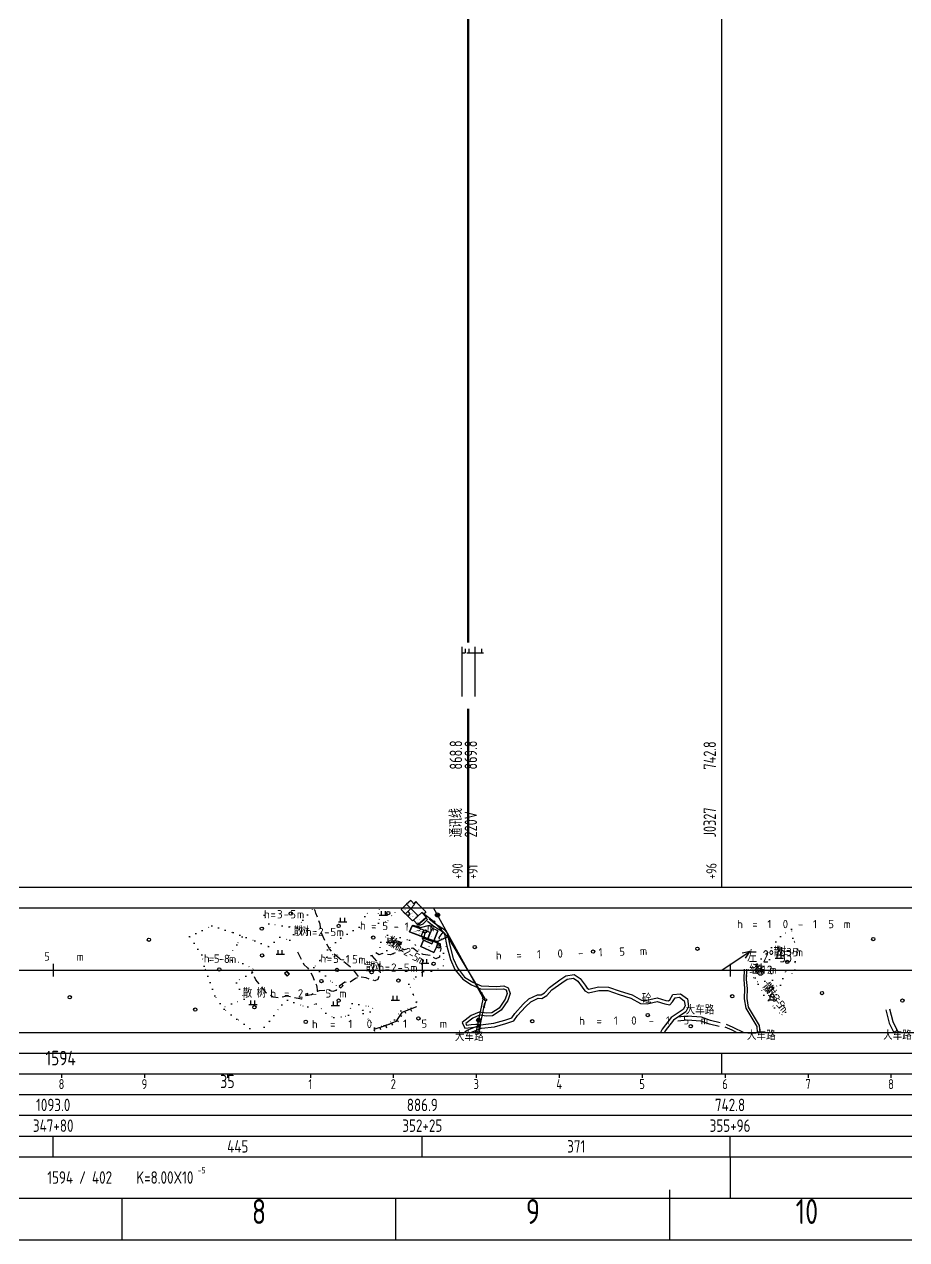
# Model space of a CAD drawing. Header units: millimetres. Extents: x 6482 to 7719, y 775 to 2743.
# Drawn here: x 6951 to 7163.8, y 775 to 1068.1 of the extents above; entities that cross this region are included whole.
import ezdxf
from ezdxf.enums import TextEntityAlignment as Align

# ---------------------------------------------------------------- set-up
doc = ezdxf.new("R2010")
doc.units = ezdxf.units.MM
doc.header["$LTSCALE"] = 5
doc.linetypes.add('DOT', pattern=[6.35, 0, -6.35])
for name, color, linetype in [('1', 3, 'Continuous'), ('4', 1, 'Continuous'), ('5', 2, 'Continuous'), ('JMD', 6, 'Continuous'), ('交叉跨越注记', 3, 'Continuous'), ('图框', 1, 'Continuous'), ('地物-交叉跨越', 6, 'Continuous'), ('地物-地类界', 5, 'Continuous'), ('地物-地貌', 58, 'Continuous'), ('地物-植被', 84, 'Continuous'), ('地物-水系', 5, 'Continuous'), ('地物-注记', 1, 'Continuous'), ('地物-道路', 1, 'Continuous'), ('待测房屋', 170, 'Continuous'), ('房屋', 1, 'Continuous'), ('标注', 3, 'Continuous')]:
    doc.layers.add(name, color=color, linetype=linetype)
doc.styles.add('HZ', font='tssdeng.shx', dxfattribs={"width": 0.8, "bigfont": 'tssdchn.shx'})
doc.styles.get("Standard").update_dxf_attribs({"font": 'tssdeng.shx', "width": 0.8, "bigfont": 'tssdchn.shx'})

# ---------------------------------------------------------------- blocks, each defined once
blk = doc.blocks.new('k9371')
at = {"layer": '地物-植被'}
blk.add_circle((0, 0), 0.4, dxfattribs=at)
blk = doc.blocks.new('716584680')
at = {"layer": '地物-道路'}
for p, q in [((7051.92, 849.19), (7051.01, 847.88)), ((7051.01, 847.88), (7051.08, 847.48)), ((7036.56, 843.72), (7035.8, 844.17)), ((7040.46, 844.2), (7039.3, 843.68)), ((7042.07, 844.82), (7041.38, 844.57)), ((7043.31, 845.1), (7042.07, 844.82)), ((7044.72, 845.27), (7044.3, 845.23)), ((7045.77, 844.51), (7044.72, 845.27)), ((7046.02, 844.39), (7045.77, 844.51)), ((7051.24, 846.5), (7051.45, 845.18)), ((7051.45, 845.18), (7051.34, 844.52)), ((7035, 843.64), (7034.79, 843.49)), ((7034.79, 843.49), (7035.94, 842.17)), ((7036.42, 841.33), (7036.85, 839.38)), ((7037.34, 844.05), (7036.56, 843.72)), ((7037.6, 843.98), (7037.34, 844.05)), ((7039.3, 843.68), (7038.57, 843.74)), ((7047.21, 843.81), (7046.92, 843.95)), ((7048.87, 843.56), (7047.21, 843.81)), ((7050.25, 842.71), (7049.73, 843.09)), ((7051.11, 843.17), (7050.25, 842.71)), ((7051.17, 843.54), (7051.11, 843.17)), ((7006.17, 839.3), (7006.01, 839.69)), ((7006.85, 837.65), (7006.55, 838.37)), ((7033.45, 838.15), (7032.24, 838.35)), ((7036.55, 838.44), (7036.27, 837.71)), ((7007.63, 836.72), (7006.85, 837.65)), ((7008.56, 835.6), (7008.27, 835.95)), ((7009.36, 834.55), (7008.56, 835.6)), ((7028.33, 837.08), (7026.94, 836.14)), ((7028.65, 837.05), (7028.33, 837.08)), ((7030.89, 837.97), (7029.62, 837.07)), ((7031.29, 838.14), (7030.89, 837.97)), ((7034.17, 837.87), (7033.45, 838.15)), ((7035.58, 837.43), (7035.12, 837.56)), ((7036.27, 837.71), (7035.58, 837.43)), ((7009.55, 834.43), (7009.36, 834.55)), ((7011.01, 833.47), (7010.39, 833.88)), ((7012.26, 833.31), (7011.01, 833.47)), ((7014.36, 833.72), (7013.24, 833.45)), ((7015.19, 833.55), (7014.36, 833.72)), ((7017.85, 832.99), (7016.17, 833.34)), ((7018.05, 833.18), (7017.85, 832.99)), ((7020.31, 834.02), (7018.82, 833.78)), ((7020.71, 834.3), (7020.31, 834.02)), ((7022.13, 835), (7021.56, 834.83)), ((7023.53, 835.1), (7022.13, 835)), ((7025.39, 834.87), (7024.52, 835.13)), ((7026.14, 835.11), (7025.39, 834.87)), ((7026.33, 835.35), (7026.14, 835.11))]:
    blk.add_line(p, q, dxfattribs=at)
blk = doc.blocks.new('716584681')
at = {"layer": '地物-道路'}
for p, q in [((7016.91, 844.4), (7017.81, 842.62)), ((7018.26, 841.73), (7018.43, 841.4)), ((7018.43, 841.4), (7019.35, 840.59)), ((7019.35, 840.59), (7019.57, 840.24)), ((7020.09, 839.39), (7020.56, 838.64)), ((7020.56, 838.64), (7020.89, 837.58)), ((7020.89, 837.58), (7020.89, 837.57)), ((7021.35, 836.69), (7021.52, 836.35)), ((7021.52, 836.35), (7021.72, 834.8))]:
    blk.add_line(p, q, dxfattribs=at)
blk = doc.blocks.new('716584782')
at = {"layer": '地物-道路'}
for p, q in [((7021.15, 854.37), (7020.94, 854.64)), ((7021.36, 853.75), (7021.15, 854.37)), ((7021.72, 852.82), (7021.36, 853.75)), ((7022.37, 851.13), (7022.08, 851.88)), ((7022.45, 850.4), (7022.37, 851.13)), ((7022.53, 849.95), (7022.45, 850.4)), ((7022.76, 848.74), (7022.71, 848.97)), ((7023.48, 847.13), (7022.76, 848.74)), ((7024.61, 845.14), (7023.96, 846.25)), ((7025.08, 844.6), (7024.61, 845.14)), ((7027.11, 842.74), (7025.73, 843.84)), ((7025.73, 843.84), (7025.73, 843.84)), ((7027.29, 842.59), (7027.11, 842.74)), ((7029.67, 840.76), (7028.08, 841.98)), ((7031.58, 838.47), (7030.38, 840.07))]:
    blk.add_line(p, q, dxfattribs=at)
blk = doc.blocks.new('k9220')
at = {"layer": '地物-植被'}
for p, q in [((-1, 0), (1, 0)), ((-0.5, 0), (-0.5, 1)), ((0.5, 0), (0.5, 1))]:
    blk.add_line(p, q, dxfattribs=at)
blk = doc.blocks.new('716584883')
at = {"layer": '地物-水系'}
for p, q in [((7027.538, 836.6), (7026.98, 836.068)), ((7026.98, 836.068), (7027.336, 835.724)), ((7027.336, 835.724), (7027.882, 836.304)), ((7027.894, 836.228), (7027.538, 836.6))]:
    blk.add_line(p, q, dxfattribs=at)
blk = doc.blocks.new('716584884')
at = {"layer": '地物-水系'}
for p, q in [((7019.366, 834.35), (7018.836, 834.22)), ((7018.836, 834.22), (7018.904, 833.964)), ((7018.904, 833.964), (7019.488, 833.94)), ((7019.412, 833.928), (7019.366, 834.35))]:
    blk.add_line(p, q, dxfattribs=at)
blk = doc.blocks.new('716584887')
at = {"layer": '地物-地貌'}
for p, q in [((7042.06, 829.78), (7040.61, 827.6)), ((7045.58, 831.16), (7042.06, 829.78)), ((7042.79, 830.06), (7042.97, 829.6)), ((7044.18, 830.61), (7044.37, 830.14)), ((7038.31, 826.62), (7035.27, 825.71)), ((7038.21, 826.59), (7038.35, 826.12)), ((7040.61, 827.6), (7038.31, 826.62)), ((7039.59, 827.17), (7039.79, 826.71)), ((7040.83, 827.93), (7041.24, 827.65)), ((7041.66, 829.18), (7042.08, 828.9)), ((7035.34, 825.73), (7035.48, 825.25)), ((7036.77, 826.16), (7036.92, 825.68))]:
    blk.add_line(p, q, dxfattribs=at)
blk = doc.blocks.new('716584888')
at = {"layer": '地物-道路'}
for p, q in [((7048.25, 851.84), (7049.76, 850.6)), ((7048.69, 852.37), (7050.16, 851.16)), ((7049.76, 850.6), (7051.86, 849.32)), ((7050.16, 851.16), (7052.33, 849.84)), ((7051.86, 849.32), (7052.34, 848.67)), ((7052.33, 849.84), (7052.99, 848.96)), ((7052.34, 848.67), (7052.94, 845.79)), ((7052.99, 848.96), (7053.61, 845.95)), ((7052.94, 845.79), (7053.8, 842.55)), ((7053.61, 845.95), (7054.45, 842.78)), ((7053.8, 842.55), (7054.87, 840.2)), ((7054.45, 842.78), (7055.46, 840.56)), ((7054.87, 840.2), (7056.73, 837.8)), ((7055.46, 840.56), (7057.19, 838.32)), ((7057.19, 838.32), (7059.16, 837.11)), ((7056.73, 837.8), (7058.84, 836.5)), ((7058.84, 836.5), (7061.03, 835.53)), ((7059.16, 837.11), (7061.19, 836.21)), ((7061.03, 835.53), (7064.92, 835.38)), ((7061.19, 836.21), (7064.9, 836.07)), ((7064.9, 836.07), (7066.69, 836.23)), ((7064.92, 835.38), (7066.56, 835.53)), ((7066.56, 835.53), (7067.18, 835.22)), ((7066.69, 836.23), (7067.73, 835.71)), ((7067.73, 835.71), (7068.21, 834.37)), ((7066.99, 833.01), (7065.55, 830.83)), ((7067.61, 832.7), (7066.05, 830.32)), ((7067.48, 834.37), (7066.99, 833.01)), ((7067.18, 835.22), (7067.48, 834.37)), ((7068.21, 834.37), (7067.61, 832.7)), ((7060.69, 829.86), (7058.81, 829.03)), ((7062.49, 829.62), (7060.69, 829.86)), ((7063.74, 829.69), (7062.49, 829.62)), ((7065.55, 830.83), (7063.74, 829.69)), ((7066.05, 830.32), (7063.95, 829.02)), ((7058.81, 829.03), (7056.63, 827.35)), ((7056.63, 827.35), (7057.28, 826.04)), ((7059.16, 828.44), (7057.5, 827.15)), ((7057.5, 827.15), (7057.69, 826.77)), ((7057.69, 826.77), (7058.74, 826.87)), ((7058.74, 826.87), (7059.89, 827.01)), ((7060.79, 829.15), (7059.16, 828.44)), ((7059.89, 827.01), (7061.11, 826.98)), ((7062.46, 828.93), (7060.79, 829.15)), ((7063.95, 829.02), (7062.46, 828.93)), ((7057.28, 826.04), (7058.82, 826.19)), ((7058.82, 826.19), (7059.93, 826.32)), ((7059.93, 826.32), (7061.09, 826.3))]:
    blk.add_line(p, q, dxfattribs=at)
blk = doc.blocks.new('716584889')
at = {"layer": '地物-道路'}
for p, q in [((7080.14, 837.66), (7081.64, 838.65)), ((7081.64, 838.65), (7083.65, 838.93)), ((7083.65, 838.93), (7085.06, 837.97)), ((7076.46, 834.51), (7077.66, 835.85)), ((7077.66, 835.85), (7080.14, 837.66)), ((7078.22, 835.23), (7080.62, 836.97)), ((7080.62, 836.97), (7081.95, 837.86)), ((7081.95, 837.86), (7083.44, 838.06)), ((7083.44, 838.06), (7084.48, 837.36)), ((7084.48, 837.36), (7085.58, 835.91)), ((7085.06, 837.97), (7086.25, 836.4)), ((7085.58, 835.91), (7086.2, 835)), ((7086.25, 836.4), (7086.77, 835.64)), ((7086.77, 835.64), (7087.17, 835.42)), ((7087.17, 835.42), (7089.46, 835.96)), ((7089.46, 835.96), (7091.87, 835.94)), ((7091.87, 835.94), (7094.71, 834.95)), ((7071.28, 831.77), (7072.72, 833.07)), ((7072.72, 833.07), (7074.77, 834.05)), ((7073.18, 832.37), (7074.94, 833.21)), ((7074.77, 834.05), (7075.62, 834.02)), ((7074.94, 833.21), (7075.84, 833.19)), ((7075.62, 834.02), (7076.46, 834.51)), ((7075.84, 833.19), (7076.99, 833.86)), ((7076.99, 833.86), (7078.22, 835.23)), ((7086.2, 835), (7087.06, 834.54)), ((7087.06, 834.54), (7089.55, 835.13)), ((7089.55, 835.13), (7091.72, 835.11)), ((7091.72, 835.11), (7094.44, 834.16)), ((7094.44, 834.16), (7097.27, 833.27)), ((7094.71, 834.95), (7097.61, 834.04)), ((7097.27, 833.27), (7099.58, 831.93)), ((7097.61, 834.04), (7099.81, 832.76)), ((7099.81, 832.76), (7101.14, 832.73)), ((7101.14, 832.73), (7103.66, 833.34)), ((7101.23, 831.89), (7103.63, 832.48)), ((7103.63, 832.48), (7105.49, 831.91)), ((7103.66, 833.34), (7105.7, 832.71)), ((7105.7, 832.71), (7106.39, 832.57)), ((7106.39, 832.57), (7106.68, 832.87)), ((7106.68, 832.87), (7107.43, 834.14)), ((7107.35, 832.37), (7107.93, 833.35)), ((7107.43, 834.14), (7109.26, 834.31)), ((7107.93, 833.35), (7109.02, 833.45)), ((7109.02, 833.45), (7110.17, 832.6)), ((7109.26, 834.31), (7110.94, 833.06)), ((7110.17, 832.6), (7110.35, 831.4)), ((7110.94, 833.06), (7111.21, 831.26)), ((7068.56, 828.5), (7069.34, 829.55)), ((7069.34, 829.55), (7071.28, 831.77)), ((7069.98, 829.03), (7071.87, 831.19)), ((7071.87, 831.19), (7073.18, 832.37)), ((7099.58, 831.93), (7101.23, 831.89)), ((7105.49, 831.91), (7106.67, 831.66)), ((7106.67, 831.66), (7107.35, 832.37)), ((7109.9, 830.5), (7106.97, 828.55)), ((7110.54, 829.94), (7107.55, 827.94)), ((7110.35, 831.4), (7109.9, 830.5)), ((7111.21, 831.26), (7110.54, 829.94)), ((7057.79, 825.53), (7061.06, 826.81)), ((7061.06, 826.81), (7064.21, 827.18)), ((7064.21, 827.18), (7066.87, 827.91)), ((7064.37, 826.37), (7067.12, 827.12)), ((7066.87, 827.91), (7068.56, 828.5)), ((7067.12, 827.12), (7069.07, 827.8)), ((7069.07, 827.8), (7069.98, 829.03)), ((7106.97, 828.55), (7104.87, 825.78)), ((7107.55, 827.94), (7105.57, 825.34)), ((7057.06, 825), (7057.79, 825.53)), ((7058.71, 825), (7061.26, 826)), ((7061.26, 826), (7064.37, 826.37)), ((7104.87, 825.78), (7104.46, 825)), ((7105.57, 825.34), (7105.39, 825))]:
    blk.add_line(p, q, dxfattribs=at)
blk = doc.blocks.new('716584890')
at = {"layer": '地物-道路'}
for p, q in [((7110.82, 828.92), (7108.51, 828.63)), ((7110.84, 827.98), (7108.63, 827.7)), ((7114.34, 828.65), (7110.82, 828.92)), ((7114.14, 827.72), (7110.84, 827.98)), ((7116.25, 826.96), (7114.14, 827.72)), ((7116.52, 827.86), (7114.34, 828.65)), ((7118.58, 826.4), (7116.25, 826.96)), ((7118.8, 827.31), (7116.52, 827.86))]:
    blk.add_line(p, q, dxfattribs=at)
blk = doc.blocks.new('k9382')
at = {"layer": '地物-植被'}
blk.add_line((0, 1.2), (0, 0.6), dxfattribs=at)
blk.add_circle((0, 0), 0.6, dxfattribs=at)
blk = doc.blocks.new('716585092')
at = {"layer": '地物-道路'}
for p, q in [((7124.58, 840.26), (7124.5, 837.75)), ((7125.2, 840.24), (7125.12, 837.77)), ((7124.5, 837.75), (7124.67, 835.59)), ((7124.67, 835.59), (7124.63, 833.11)), ((7125.12, 837.77), (7125.29, 835.6)), ((7125.29, 835.6), (7125.25, 833.15)), ((7124.63, 833.11), (7125, 830.87)), ((7125.25, 833.15), (7125.59, 831.09)), ((7125, 830.87), (7127.64, 826.44)), ((7125.59, 831.09), (7128.25, 826.63)), ((7128.25, 826.63), (7128.36, 825)), ((7127.64, 826.44), (7127.74, 825))]:
    blk.add_line(p, q, dxfattribs=at)
blk = doc.blocks.new('716585093')
at = {"layer": '地物-道路'}
for p, q in [((7120.27, 827), (7121.9, 826.28)), ((7119.97, 826.33), (7121.59, 825.61)), ((7121.59, 825.61), (7122.84, 825)), ((7121.9, 826.28), (7124.51, 825))]:
    blk.add_line(p, q, dxfattribs=at)
blk = doc.blocks.new('716585094')
at = {"layer": '地物-道路'}
for p, q in [((7158.74, 830.42), (7159.53, 827.25)), ((7159.67, 830.65), (7160.43, 827.59)), ((7159.53, 827.25), (7160.65, 825)), ((7160.43, 827.59), (7161.73, 825))]:
    blk.add_line(p, q, dxfattribs=at)
blk = doc.blocks.new('102217590')
at = {"layer": '房屋'}
for p, q in [((7014.308, 839.714), (7013.736, 839.226)), ((7013.736, 839.226), (7014.404, 838.586)), ((7014.914, 839.046), (7014.308, 839.714)), ((7014.404, 838.586), (7014.916, 839.076))]:
    blk.add_line(p, q, dxfattribs=at)
blk = doc.blocks.new('1022175918')
at = {"layer": '房屋'}
blk.add_line((7041.866, 854.62), (7042.844, 853.564), dxfattribs=at)
blk = doc.blocks.new('ktx')
at = {"layer": '标注'}
for p, q in [((0, 1), (0, 13)), ((0.8, 12.5), (0.8, 11.5)), ((0, 11.5), (0.8, 11.5))]:
    blk.add_line(p, q, dxfattribs=at)
blk = doc.blocks.new('k220v')
at = {"layer": '标注'}
for p, q in [((-1.5, 12.5), (-1.5, 11.5)), ((0, 1), (0, 13)), ((1.5, 12.5), (1.5, 11.5)), ((-2, 11.5), (2, 11.5))]:
    blk.add_line(p, q, dxfattribs=at)
blk = doc.blocks.new('gc170')
at = {"linetype": 'Continuous'}
blk.add_circle((0, 0), 0.5, dxfattribs=at)
blk = doc.blocks.new('gc013b')
at = {"linetype": 'Continuous'}
blk.add_line((0.5, 0), (4, 0), dxfattribs=at)
at = {"linetype": 'Continuous', "flags": 128}
blk.add_lwpolyline([(3.39, 0.35), (4, 0), (3.39, -0.35)], dxfattribs=at)

msp = doc.modelspace()

# ---------------------------------------------------------------- linework, layer by layer
at = {"linetype": 'Continuous'}
for p, q in [((7044.58, 850.68, 173.35), (7044.76, 850.82, 173.34)), ((7044.76, 850.82, 173.34), (7046.58, 850.27, 173.31)), ((7046.58, 850.27, 173.31), (7048.7, 850.82, 173.27)), ((7048.7, 850.82, 173.27), (7049.3, 850.34, 173.28)), ((7049.3, 850.34, 173.28), (7049.34, 850.14, 173.29)), ((7047.25, 847.21, 174.01), (7046.63, 845.71)), ((7047.25, 847.21, 174.01), (7046.98, 847.76, 174.04)), ((7046.98, 847.76, 174.04), (7049.29, 846.98, 174)), ((7049.27, 846.34, 174.04), (7047.25, 847.21, 174.01)), ((7049.62, 847.03, 174.15), (7049.27, 846.34, 174.04)), ((7049.29, 846.98, 174), (7049.62, 847.03, 174.15)), ((7050.77, 846.55, 173.98), (7049.62, 847.03, 174.15)), ((7049.62, 847.03, 174.15), (7050.9, 846.61, 173.96)), ((7050.38, 845.51, 174.02), (7049.76, 844.3, 174.38)), ((7050.77, 846.55, 173.98), (7050.38, 845.51, 174.02)), ((7051.05, 845.3, 173.92), (7050.38, 845.51, 174.02)), ((7050.9, 846.61, 173.96), (7051.05, 845.3, 173.92))]:
    msp.add_line(p, q, dxfattribs=at)
at = {"linetype": 'Continuous', "extrusion": (-0.911302, 0.41174, 0), "elevation": -6069.48, "flags": 128}
msp.add_lwpolyline([(-3674.19, 0), (-3675.76, 173.36)], dxfattribs=at)
at = {"linetype": 'Continuous', "elevation": 172.46, "flags": 128}
msp.add_lwpolyline([(7045.93, 850.94), (7047.98, 852.73)], dxfattribs=at)
at = {"linetype": 'Continuous', "extrusion": (-0.404607, -0.91449, 0), "elevation": -3629.66, "flags": 128}
msp.add_lwpolyline([(6104.14, 173.17), (6102.59, 173.29)], dxfattribs=at)
at = {"linetype": 'Continuous', "extrusion": (-0.350862, -0.936427, 0), "elevation": -3266.71, "flags": 128}
msp.add_lwpolyline([(6304.36, 173.96), (6298.16, 0)], dxfattribs=at)
at = {"linetype": 'Continuous', "extrusion": (0.921776, -0.387723, 0), "elevation": 6169.85, "flags": 128}
msp.add_lwpolyline([(3516.8, 173.17), (3514.16, 173.96)], dxfattribs=at)
at = {"layer": '4', "linetype": 'Continuous'}
for p, q in [((6958, 841.5), (6958, 838.5)), ((7047, 841.5), (7047, 838.5)), ((7121.2, 841.5), (7121.2, 838.5)), ((6958, 795), (6958, 800)), ((7047, 795), (7047, 800)), ((7121.2, 795), (7121.2, 800)), ((7121.2, 795), (7121.2, 785)), ((7121.2, 795), (7121.2, 785))]:
    msp.add_line(p, q, dxfattribs=at)
at = {"layer": 'JMD', "linetype": 'Continuous'}
for p, q in [((7046.15, 855.81), (7046.13, 855.79)), ((7046.85, 855.1), (7046.83, 855.08)), ((7047.47, 853.64), (7047.45, 853.66)), ((7047.56, 854.39), (7047.53, 854.36)), ((7046.63, 845.71), (7049.76, 844.3, 174.38))]:
    msp.add_line(p, q, dxfattribs=at)
at = {"layer": 'JMD', "linetype": 'Continuous', "flags": 128}
for points, elevation in [([(7041.91, 854.6), (7042.92, 853.58), (7044.23, 854.87), (7043.22, 855.9)], 172.66), ([(7044.25, 854.89), (7045.13, 855.83), (7044.25, 856.81), (7043.22, 855.9), (7044.23, 854.87)], 172.4), ([(7048.36, 847.59), (7048.92, 849.05), (7044.58, 850.68), (7043.94, 849.25)], 173.51), ([(7048.28, 852.19), (7047.88, 852.65), (7045.93, 850.94), (7046.68, 850.9), (7047.19, 851.2)], 172.32), ([(7048.36, 847.59), (7049.74, 847.07), (7050.76, 849.51), (7049.34, 850.14)], 173.51)]:
    msp.add_lwpolyline(points, close=True, dxfattribs=dict(at, elevation=elevation))
at = {"layer": 'JMD', "color": 7, "linetype": 'Continuous', "elevation": 172.42, "flags": 128}
for points in [[(7044.93, 856.05), (7045.46, 856.53)], [(7045.46, 856.53), (7046.18, 855.78), (7047.85, 854.09), (7047.3, 853.43)]]:
    msp.add_lwpolyline(points, dxfattribs=at)
at = {"layer": 'JMD', "linetype": 'Continuous', "elevation": 172.42, "flags": 128}
for points in [[(7044.95, 856.03), (7045.48, 856.51)], [(7045.44, 856.51), (7046.15, 855.76), (7047.81, 854.09), (7047.28, 853.45)]]:
    msp.add_lwpolyline(points, dxfattribs=at)
at = {"layer": 'JMD', "linetype": 'Continuous', "flags": 128}
for points in [[(7044.61, 851.87), (7045.98, 853.09), (7044.23, 854.87), (7042.92, 853.58)], [(7043.48, 854.13), (7043.48, 854.13), (7044.03, 853.57), (7043.47, 853.02), (7042.92, 853.58)], [(7045.93, 850.94), (7044.84, 852.07), (7046.87, 853.87), (7047.98, 852.73)], [(7049.62, 847.03), (7050.77, 846.55), (7050.38, 845.51), (7049.76, 844.3), (7046.63, 845.71), (7047.25, 847.21), (7049.27, 846.34)], [(7046.63, 845.71), (7049.76, 844.3), (7050.38, 845.51), (7050.77, 846.55), (7049.62, 847.03), (7049.27, 846.34), (7047.25, 847.21), (7046.63, 845.71)]]:
    msp.add_lwpolyline(points, close=True, dxfattribs=at)
for points in [[(7047.15, 849.32), (7046.76, 848.19)], [(7047.15, 849.32), (7047.72, 849.13)], [(7047.72, 849.13), (7047.33, 847.99)]]:
    msp.add_lwpolyline(points, dxfattribs=at)
at = {"layer": '交叉跨越注记', "linetype": 'Continuous'}
for p, q in [((7058, 919), (7058, 1702.6)), ((7058.2, 919), (7058.2, 1700.8)), ((7058, 860), (7058, 903)), ((7058.2, 860), (7058.2, 903))]:
    msp.add_line(p, q, dxfattribs=at)
at = {"layer": '图框', "linetype": 'Continuous'}
for p, q in [((6537.2, 860), (7691.2, 860)), ((6587.2, 855), (7691.2, 855)), ((6587.2, 840), (7691.2, 840)), ((6587.2, 825), (7691.2, 825)), ((6537.2, 820), (7691.2, 820)), ((6537.2, 815), (7691.2, 815)), ((6960, 815), (6960, 814)), ((6980, 815), (6980, 814)), ((7000, 815), (7000, 814)), ((7020, 815), (7020, 814)), ((7040, 815), (7040, 814)), ((7060, 815), (7060, 814)), ((7080, 815), (7080, 814)), ((7100, 815), (7100, 814)), ((7120, 815), (7120, 814)), ((7140, 815), (7140, 814)), ((7160, 815), (7160, 814)), ((6537.2, 810), (7691.2, 810)), ((6537.2, 805), (7691.2, 805)), ((6537.2, 800), (7691.2, 800)), ((6537.2, 795), (7691.2, 795)), ((7106.7, 775), (7106.7, 787)), ((6537.2, 785), (7691.2, 785)), ((6974.59, 775), (6974.59, 785)), ((7040.64, 775), (7040.64, 785)), ((7106.7, 775), (7106.7, 785)), ((6512.2, 775), (7701.2, 775))]:
    msp.add_line(p, q, dxfattribs=at)
at = {"layer": '地物-交叉跨越'}
for p, q in [((7061.6, 833.45), (7049.72, 855)), ((7053.03, 848.23), (7049.92, 851.52)), ((7051.41, 849.69), (7051.33, 850.04)), ((7051.33, 850.04), (7051.67, 849.93)), ((7052.98, 848), (7050.87, 847)), ((7061.85, 833.56), (7053.27, 847.92)), ((7059.96, 825), (7061.67, 832.99)), ((7060.59, 825), (7062.09, 832.09))]:
    msp.add_line(p, q, dxfattribs=at)
at = {"layer": '地物-交叉跨越', "flags": 128}
for points in [[(7049.63, 851.79), (7046.87, 853.87)], [(7050.78, 846.95), (7049.74, 847.07)]]:
    msp.add_lwpolyline(points, dxfattribs=at)
at = {"layer": '地物-交叉跨越'}
for centre, radius in [((7050.66, 853.29), 0.5), ((7050.66, 853.29), 0.3), ((7050.66, 853.29), 0.1), ((7060.59, 827.94), 0.5), ((7060.59, 827.94), 0.3), ((7060.59, 827.94), 0.1)]:
    msp.add_circle(centre, radius, dxfattribs=at)
at = {"layer": '地物-地类界', "color": 3, "linetype": 'DOT', "ltscale": 0.05}
for p, q in [((7008.85, 853.29), (7008.68, 855)), ((7010.03, 851.17), (7008.85, 853.29)), ((7018.2, 852.09), (7020.89, 855)), ((7034.9, 855), (7033.1, 852.93)), ((7036.6, 854.65), (7036.37, 853.74)), ((7036.37, 853.74), (7036.59, 852.23)), ((7036.95, 855), (7036.6, 854.65)), ((7038.7, 851.88), (7039.56, 853.09)), ((7039.56, 853.09), (7040.43, 853.9)), ((7040.43, 853.9), (7040.76, 855)), ((6990.88, 848.16), (6996.24, 850.68)), ((6996.24, 850.68), (7001.39, 849.05)), ((7014.89, 850.49), (7010.03, 851.17)), ((7016.81, 850.25), (7014.89, 850.49)), ((7015.06, 847.2), (7018.2, 852.09)), ((7031.79, 850.41), (7027.36, 847.75)), ((7033.1, 852.93), (7031.79, 850.41)), ((7036.59, 852.23), (7036.4, 851.31)), ((7036.4, 851.31), (7038.7, 851.88)), ((6993.81, 843.68), (6990.88, 848.16)), ((7001.39, 849.05), (7006.6, 847.06)), ((7003.53, 848.04), (7002.26, 846.14)), ((7009.94, 845.71), (7012.66, 847.96)), ((7012.66, 847.96), (7015.06, 847.2)), ((7027.36, 847.75), (7024.13, 844.92)), ((7036.96, 846.78), (7038.61, 848.47)), ((7038.61, 848.47), (7041.67, 847.88)), ((7041.67, 847.88), (7043.91, 847.27)), ((7043.91, 847.27), (7045.35, 846.07)), ((7133.33, 848.1), (7129.92, 843.97)), ((7136.03, 849.87), (7133.33, 848.1)), ((7136.31, 847.74), (7136.03, 849.87)), ((7136.7, 846.89), (7136.31, 847.74)), ((7002.26, 846.14), (7000.42, 843.65)), ((7006.6, 847.06), (7009.94, 845.71)), ((7024.13, 844.92), (7025.84, 843.28)), ((7036.83, 845.42), (7036.96, 846.78)), ((7039.96, 844.05), (7036.83, 845.42)), ((7045.35, 846.07), (7046.04, 844.88)), ((7046.04, 844.88), (7046.22, 844.29)), ((7052.14, 844.12), (7052.93, 846.25)), ((7131.71, 835.9), (7130.37, 844.59)), ((7137.46, 845.1), (7136.7, 846.89)), ((7136.87, 842.11), (7137.48, 844.21)), ((7137.48, 844.21), (7137.46, 845.1)), ((6994.4, 840.98), (6993.81, 843.68)), ((7000.42, 843.65), (7001.02, 842.4)), ((7001.02, 842.4), (7003.69, 841.62)), ((7003.69, 841.62), (7006.2, 840.33)), ((7022.26, 842.37), (7020.87, 840.68)), ((7024.01, 843.14), (7022.26, 842.37)), ((7025.84, 843.28), (7024.01, 843.14)), ((7033.24, 841.54), (7031.98, 838.41)), ((7034.67, 843.5), (7033.24, 841.54)), ((7052.1, 840.99), (7052.22, 842.57)), ((7052.22, 842.57), (7052.14, 844.12)), ((7129.92, 843.97), (7126.6, 840.57)), ((7136.8, 840.05), (7136.87, 842.11)), ((6996.98, 833.82), (6994.4, 840.98)), ((7005.93, 839.36), (7002.91, 837.74)), ((7006.2, 840.33), (7005.93, 839.36)), ((7020.87, 840.68), (7023.63, 838.6)), ((7023.63, 838.6), (7025.3, 837.07)), ((7043.75, 836.65), (7045.44, 838.39)), ((7045.44, 838.39), (7047.27, 839.64)), ((7047.27, 839.64), (7049.2, 839.73)), ((7049.2, 839.73), (7052.1, 840.99)), ((7125.13, 838.64), (7127.22, 838.14)), ((7125.67, 840.07), (7125.21, 840.62)), ((7126.6, 840.57), (7125.67, 840.07)), ((7133.36, 836.39), (7134.65, 839.75)), ((7134.65, 839.75), (7136.15, 839.22)), ((7136.15, 839.22), (7136.8, 840.05)), ((7002.91, 837.74), (7002.17, 836.93)), ((7002.17, 836.93), (7004.03, 832.99)), ((7025.3, 837.07), (7026.19, 836.28)), ((7026.19, 836.28), (7026.52, 835.54)), ((7044.77, 834.24), (7043.75, 836.65)), ((7127.22, 838.14), (7129.35, 833.94)), ((7129.57, 837.37), (7127.74, 837.17)), ((7131.39, 835.87), (7129.57, 837.37)), ((7131.36, 835.56), (7132.4, 836.17)), ((7132.31, 834.15), (7131.36, 835.56)), ((7132.4, 836.17), (7133.36, 836.39)), ((6999.23, 830.56), (6996.98, 833.82)), ((7004.03, 832.99), (7001.01, 831.86)), ((7013.11, 831.66), (7014.47, 832.8)), ((7014.47, 832.8), (7018.2, 831.42)), ((7045.63, 832.35), (7044.77, 834.24)), ((7129.35, 833.94), (7131.92, 830.9)), ((7134.14, 831.59), (7132.31, 834.15)), ((7001.01, 831.86), (6999.07, 830.98)), ((7002.25, 828.19), (6999.23, 830.56)), ((7010.15, 827.72), (7013.11, 831.66)), ((7018.2, 831.42), (7019.36, 831.13)), ((7019.36, 831.13), (7021.42, 831.92)), ((7021.42, 831.92), (7023.72, 829.66)), ((7023.72, 829.66), (7025.7, 828.58)), ((7029.24, 829.17), (7030.07, 832)), ((7030.07, 832), (7034.03, 831.32)), ((7034.44, 829.93), (7032.53, 830.34)), ((7032.53, 830.34), (7032.76, 829.54)), ((7032.76, 829.54), (7034.64, 827.47)), ((7034.03, 831.32), (7035.08, 830.85)), ((7035.08, 830.85), (7034.44, 829.93)), ((7040.32, 828.02), (7041.85, 830.21)), ((7041.85, 830.21), (7044.32, 830.85)), ((7044.32, 830.85), (7045.63, 832.35)), ((7131.92, 830.9), (7133.69, 829.24)), ((7133.69, 829.24), (7134.56, 829.91)), ((7134.56, 829.91), (7134.14, 831.59)), ((7006.78, 825), (7002.25, 828.19)), ((7007.78, 825), (7010.15, 827.72)), ((7025.7, 828.58), (7028.47, 828.88)), ((7028.47, 828.88), (7029.24, 829.17)), ((7034.64, 827.47), (7035.48, 826.06)), ((7035.48, 826.06), (7037.82, 826.66)), ((7037.82, 826.66), (7040.32, 828.02))]:
    msp.add_line(p, q, dxfattribs=at)
at = {"layer": '待测房屋', "linetype": 'Continuous'}
msp.add_lwpolyline([(7013.86, 839.28), (7014.35, 839.75), (7014.96, 839.12), (7014.47, 838.65), (7013.86, 839.28)], dxfattribs=at)
at = {"layer": '标注'}
for p, q in [((7119.2, 860), (7119.2, 1485.62)), ((7119.2, 815), (7119.2, 820))]:
    msp.add_line(p, q, dxfattribs=at)
at = {"layer": '标注', "linetype": 'Continuous'}
for p in [(7119.2, 840), (7124.1, 844.16), (7124.93, 842.92)]:
    msp.add_line(p, (7126.07, 844.58), dxfattribs=at)

# ---------------------------------------------------------------- block references
at = {"layer": '交叉跨越注记'}
for name, p in [('ktx', (7056.57, 905)), ('k220v', (7059.73, 905))]:
    msp.add_blockref(name, p, dxfattribs=at)
at = {"layer": '地物-交叉跨越', "zscale": 0.2}
for name, p, xscale, yscale, rotation in [('gc170', (7049.79, 851.67), 0.4, 0.4, 356.1600802957324), ('gc013b', (7052.98, 848), 0.3999999999997573, 0.3999999999997573, 205.447064399617), ('gc170', (7053.16, 848.09), 0.4, 0.4, 356.1600802957324), ('gc013b', (7053.57, 847.4), 0.4, 0.4, 300.8670722244559), ('gc170', (7050.78, 846.95), 0.1999999998223114, 0.2000000001862645, 356.1600802957324), ('gc013b', (7062.26, 832.87), 0.5, 0.5, 120.8670722244558), ('gc170', (7061.73, 833.23), 0.5, 0.5, 356.1600802957324), ('gc013b', (7062.26, 832.87), 0.5, 0.5, 258.0423351448436), ('gc170', (7062.26, 832.87), 0.5, 0.5, 356.1600802957324), ('gc013b', (7060.79, 825.95), 0.2000000001735301, 0.2000000001862645, 78.04233514484363), ('gc170', (7060.79, 825.95), 0.1999999998223114, 0.2000000001862645, 356.1600802957324)]:
    msp.add_blockref(name, p, dxfattribs=dict(at, xscale=xscale, yscale=yscale, rotation=rotation))
at = {"layer": '地物-地貌'}
msp.add_blockref('716584887', (0, 0), dxfattribs=at)
at = {"layer": '地物-植被'}
for name, p in [('k9371', (7015.26, 853.64)), ('k9220', (7037.63, 853.24)), ('k9371', (7038.8, 853.77)), ('k9371', (7008.27, 850.01)), ('k9371', (7026.83, 850.68)), ('k9220', (7027.81, 851.62)), ('k9371', (6981.09, 847.32)), ('k9371', (7035.17, 847.85)), ('k9220', (7039.25, 846.78)), ('k9371', (7047.68, 849.33)), ('k9371', (7155.73, 847.49)), ('k9220', (7012.74, 843.82)), ('k9371', (7041.49, 846.51)), ('k9371', (7059.66, 845.57)), ('k9371', (7088.18, 844.49)), ('k9371', (7113.33, 845.16)), ('k9371', (7008.38, 843.55)), ('k9220', (7047.59, 841.67)), ('k9371', (7049.7, 841.53)), ('k9220', (7133.06, 842.92)), ('k9371', (7135, 841.99)), ('k9371', (6998.04, 840.19)), ('k9371', (7026.43, 840.05)), ('k9371', (7034.77, 839.51)), ('k9382', (7128.57, 839.36)), ('k9371', (7022.66, 837.36)), ('k9371', (7041.23, 837.5)), ('k9371', (6961.99, 833.46)), ('k9220', (7006.15, 831.71)), ('k9220', (7026.06, 831.44)), ('k9371', (7026.83, 832.65)), ('k9220', (7040.46, 832.79)), ('k9371', (7121.72, 833.7)), ('k9220', (7131.37, 832.85)), ('k9371', (7131.36, 833.86)), ('k9371', (7143.37, 834.46)), ('k9371', (7162.75, 832.68)), ('k9371', (6992.26, 830.5)), ('k9371', (7006.52, 831.04)), ('k9371', (7101.36, 829.16)), ('k9371', (7018.89, 827.54)), ('k9371', (7046.07, 828.35)), ('k9371', (7073.51, 827.68)), ('k9371', (7111.72, 826.46))]:
    msp.add_blockref(name, p, dxfattribs=at)
at = {"layer": '地物-水系'}
for name in ['716584883', '716584884']:
    msp.add_blockref(name, (0, 0), dxfattribs=at)
at = {"layer": '地物-道路'}
for name in ['716584782', '716584888', '716584680', '716584681', '716584889', '716585092', '716585094', '716584890', '716585093']:
    msp.add_blockref(name, (0, 0), dxfattribs=at)
at = {"layer": '房屋'}
for name in ['1022175918', '102217590']:
    msp.add_blockref(name, (0, 0), dxfattribs=at)

# ---------------------------------------------------------------- texts
at = {"layer": '1', "linetype": 'Continuous', "width": 0.8}
for s, p in [('1093.0', (6958, 806)), ('886.9', (7047, 806)), ('742.8', (7121.2, 806)), ('347+80', (6958, 801)), ('352+25', (7047, 801)), ('355+96', (7121.2, 801))]:
    msp.add_text(s, height=3, dxfattribs=at).set_placement(p, align=Align.CENTER)
msp.add_text('1594 / 402    K=8.00X10', height=3, dxfattribs=at).set_placement((6991.8, 788.5), align=Align.RIGHT)
msp.add_text('-5', height=1.5, dxfattribs=at).set_placement((6992.8, 791))
at = {"layer": '5', "linetype": 'Continuous', "width": 0.8}
for s, p in [('445', (7002.5, 796)), ('371', (7084.1, 796))]:
    msp.add_text(s, height=3, dxfattribs=at).set_placement(p, align=Align.CENTER)
at = {"layer": 'JMD', "linetype": 'Continuous', "style": 'HZ', "width": 0.8}
for s, p in [('辅2-砖1尖', (7043.95, 855.97)), ('辅3-砖1尖', (7042.82, 854.61)), ('水池', (7043.49, 853.49)), ('宜宾市叙州区蕨溪镇正化村9组  彭森文', (7044.68, 853.06)), ('主-砖2', (7044.49, 853.81)), ('辅1-土瓦1尖', (7046.04, 852.3)), ('棚-石1', (7047.46, 851.87)), ('宜宾市叙州区蕨溪镇正化村9组  唐赞根', (7045.99, 849.33))]:
    msp.add_text(s, height=0.12, dxfattribs=at).set_placement(p, align=Align.MIDDLE)
for s, p in [('砖混2', (7046.3, 848.7)), ('砖混3', (7047.12, 848.64)), ('砖瓦尖', (7049.12, 847.97)), ('砖瓦尖', (7048.47, 845.65))]:
    msp.add_text(s, height=0.12, dxfattribs=at).set_placement(p)
at = {"layer": '交叉跨越注记', "linetype": 'Continuous', "width": 0.75}
for s, height, p in [(' 868.8', 3, (7057.5, 887)), (' 869.8', 3, (7061.1, 887)), ('通讯线', 3, (7057.5, 872)), ('220V', 3, (7061.1, 872)), ('+90', 2.5, (7057.5, 862)), ('+91', 2.5, (7061.1, 862))]:
    msp.add_text(s, height=height, rotation=90, dxfattribs=at).set_placement(p, align=Align.BOTTOM_LEFT)
at = {"layer": '图框', "linetype": 'Continuous', "width": 0.8}
for s, height, p in [('8', 2.4, (6960, 810.6)), ('9', 2.4, (6980, 810.6)), ('35', 3.2, (7000, 810.6)), ('1', 2.4, (7020, 810.6)), ('2', 2.4, (7040, 810.6)), ('3', 2.4, (7060, 810.6)), ('4', 2.4, (7080, 810.6)), ('5', 2.4, (7100, 810.6)), ('6', 2.4, (7120, 810.6)), ('7', 2.4, (7140, 810.6)), ('8', 2.4, (7160, 810.6)), ('8', 6, (7007.62, 777)), ('9', 6, (7073.67, 777)), ('10', 6, (7139.73, 777))]:
    msp.add_text(s, height=height, dxfattribs=at).set_placement(p, align=Align.BOTTOM_CENTER)
at = {"layer": '地物-注记', "linetype": 'Continuous'}
for s, p in [('h', (7008.8, 851.89)), ('=', (7010.39, 851.89)), ('3', (7011.98, 851.89)), ('-', (7013.57, 851.89)), ('5', (7015.15, 851.89)), ('m', (7016.74, 851.89)), ('h', (7122.9, 849.52)), ('=', (7126.56, 849.52)), ('1', (7130.22, 849.52)), ('0', (7133.89, 849.52)), ('-', (7137.55, 849.52)), ('1', (7141.21, 849.52)), ('5', (7144.87, 849.52)), ('m', (7148.54, 849.52)), ('散', (7131.7, 842.75)), ('树', (7132.46, 842.75)), ('h', (7133.22, 842.75)), ('=', (7133.98, 842.75)), ('3', (7134.75, 842.75)), ('-', (7135.51, 842.75)), ('5', (7136.27, 842.75)), ('m', (7137.03, 842.75)), ('经', (7125.86, 838.52)), ('济', (7126.46, 838.52)), ('林', (7127.07, 838.52)), ('h', (7127.67, 838.52)), ('=', (7128.27, 838.52)), ('1', (7128.88, 838.52)), ('-', (7129.48, 838.52)), ('2', (7130.08, 838.52)), ('m', (7130.68, 838.52)), ('散', (7003.69, 832.79)), ('树', (7007.02, 832.79)), ('h', (7010.34, 832.79)), ('2', (7016.99, 832.79)), ('5', (7023.64, 832.79)), ('=', (7013.67, 832.79)), ('-', (7020.32, 832.79)), ('m', (7026.97, 832.79)), ('砼', (7099.96, 831.49)), ('大车路', (7110.5, 828.73)), ('大车路', (7054.86, 822.32)), ('大车路', (7125.27, 822.6)), ('大车路', (7158.1, 822.63))]:
    msp.add_text(s, height=2, dxfattribs=at).set_placement(p, align=Align.BOTTOM_LEFT)
for s, rotation, p in [('散', 359.259, (7015.93, 847.72)), ('树', 359.259, (7017.41, 847.7)), ('h', 359.259, (7018.89, 847.68)), ('2', 359.259, (7021.85, 847.64)), ('5', 359.259, (7024.81, 847.61)), ('h', 358.5663, (7031.94, 849.2)), ('=', 358.5663, (7034.63, 849.13)), ('5', 358.5663, (7037.32, 849.07)), ('-', 358.5663, (7040.02, 849)), ('1', 358.5663, (7042.71, 848.93)), ('5', 358.5663, (7045.4, 848.86)), ('m', 358.5663, (7048.09, 848.8)), ('=', 359.259, (7020.37, 847.66)), ('-', 359.259, (7023.33, 847.62)), ('m', 359.259, (7026.29, 847.59)), ('散', 329.3597, (7037.86, 845.84)), ('树', 329.3597, (7038.9, 845.22)), ('5', 359.7168, (6955.8, 841.7)), ('h', 329.3597, (7039.94, 844.61)), ('=', 329.3597, (7040.98, 843.99)), ('2', 329.3597, (7042.01, 843.38)), ('5', 329.3597, (7044.09, 842.15)), ('h', 1.7757, (7064.77, 841.94)), ('1', 1.7757, (7074.68, 842.24)), ('0', 1.7757, (7079.64, 842.4)), ('1', 1.7757, (7089.56, 842.7)), ('5', 1.7757, (7094.52, 842.86)), ('m', 1.7757, (7099.48, 843.01)), ('m', 359.7168, (6963.6, 841.67)), ('h', 358.732, (6994.28, 841.26)), ('=', 358.732, (6995.49, 841.24)), ('5', 358.732, (6996.7, 841.21)), ('-', 358.732, (6997.91, 841.18)), ('8', 358.732, (6999.12, 841.15)), ('m', 358.732, (7000.33, 841.13)), ('h', 358.3219, (7022.39, 841.26)), ('=', 358.3219, (7023.92, 841.22)), ('5', 358.3219, (7025.44, 841.17)), ('-', 358.3219, (7026.97, 841.13)), ('1', 358.3219, (7028.49, 841.08)), ('5', 358.3219, (7030.02, 841.04)), ('m', 358.3219, (7031.54, 840.99)), ('散', 359.2866, (7033.29, 839.11)), ('树', 359.2866, (7034.83, 839.09)), ('h', 359.2866, (7036.36, 839.07)), ('2', 359.2866, (7039.44, 839.03)), ('5', 359.2866, (7042.51, 839)), ('-', 329.3597, (7043.05, 842.76)), ('m', 329.3597, (7045.13, 841.53)), ('=', 1.7757, (7069.73, 842.09)), ('-', 1.7757, (7084.6, 842.55)), ('=', 359.2866, (7037.9, 839.05)), ('-', 359.2866, (7040.98, 839.01)), ('m', 359.2866, (7044.05, 838.98)), ('散', 308.5505, (7128.31, 835.56)), ('树', 308.5505, (7128.88, 834.84)), ('h', 308.5505, (7129.45, 834.13)), ('=', 308.5505, (7130.02, 833.42)), ('3', 308.5505, (7130.59, 832.7)), ('-', 308.5505, (7131.16, 831.99)), ('5', 308.5505, (7131.72, 831.28)), ('m', 308.5505, (7132.29, 830.56)), ('h', 0.2492, (7020.37, 825.39)), ('=', 0.2492, (7024.77, 825.41)), ('1', 0.2492, (7029.18, 825.43)), ('0', 0.2492, (7033.58, 825.45)), ('-', 0.2492, (7037.98, 825.46)), ('1', 0.2492, (7042.38, 825.48)), ('5', 0.2492, (7046.78, 825.5)), ('m', 0.2492, (7051.18, 825.52)), ('h', 0.2618, (7084.81, 826.2)), ('=', 0.2618, (7089, 826.22)), ('1', 0.2618, (7093.19, 826.23)), ('0', 0.2618, (7097.38, 826.25)), ('-', 0.2618, (7101.57, 826.27)), ('1', 0.2618, (7105.76, 826.29)), ('5', 0.2618, (7109.95, 826.31)), ('m', 0.2618, (7114.14, 826.33))]:
    msp.add_text(s, height=2, rotation=rotation, dxfattribs=at).set_placement(p, align=Align.BOTTOM_LEFT)
at = {"layer": '标注', "linetype": 'Continuous', "width": 0.75}
for s, height, p in [(' 742.8', 3, (7118.7, 887)), ('J0327', 3, (7118.7, 872)), ('+96', 2.5, (7118.7, 862))]:
    msp.add_text(s, height=height, rotation=90, dxfattribs=at).set_placement(p, align=Align.BOTTOM_LEFT)
msp.add_text('左 2° 33′', height=3, dxfattribs=at).set_placement((7125.34, 840.95), align=Align.BOTTOM_LEFT)
at = {"layer": '标注', "linetype": 'Continuous', "width": 0.8}
msp.add_text('1594', height=3.5, dxfattribs=at).set_placement((6959.8, 816), align=Align.BOTTOM_CENTER)

doc.saveas('drawing.dxf')
